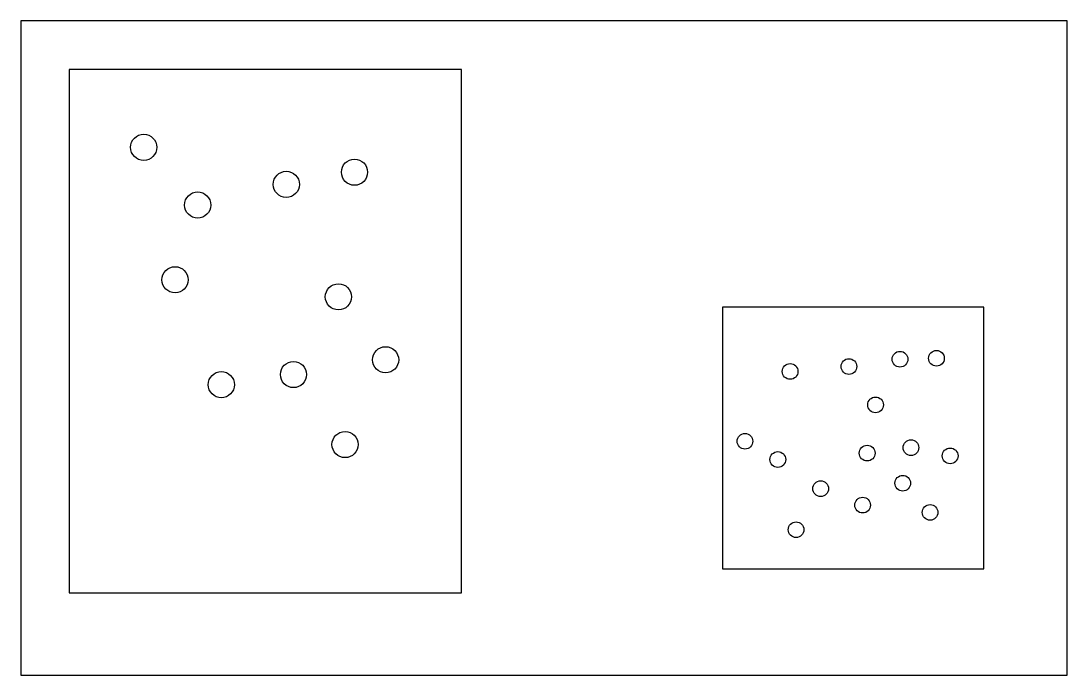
# Model space of a CAD drawing. Header units: millimetres. Extents: x 2266 to 42266, y 1681 to 26681.
import ezdxf

# ---------------------------------------------------------------- set-up
doc = ezdxf.new("R2010")
doc.units = ezdxf.units.MM
for name, color, linetype in [('교목', 7, 'Continuous'), ('녹지', 7, 'Continuous'), ('대지경계', 7, 'Continuous')]:
    doc.layers.add(name, color=color, linetype=linetype)

# ---------------------------------------------------------------- blocks, each defined once
blk = doc.blocks.new('느티나무')
at = {"layer": '대지경계'}
blk.add_circle((12667, 41706), 500, dxfattribs=at)
blk = doc.blocks.new('철쭉')
at = {"layer": '대지경계'}
blk.add_circle((0, 0), 300, dxfattribs=at)

msp = doc.modelspace()

# ---------------------------------------------------------------- linework, layer by layer
at = {"layer": '녹지'}
for points in [[(4107, 4821), (19107, 4821), (19107, 24821), (4107, 24821)], [(29087, 5738), (39087, 5738), (39087, 15738), (29087, 15738)]]:
    msp.add_lwpolyline(points, close=True, dxfattribs=at)
at = {"layer": '대지경계'}
msp.add_lwpolyline([(2266, 1681), (42266, 1681), (42266, 26681), (2266, 26681)], close=True, dxfattribs=at)

# ---------------------------------------------------------------- block references
at = {"layer": '교목'}
for name, p in [('느티나무', (-5707, -19855)), ('느티나무', (2353, -20807)), ('느티나무', (-255, -21273)), ('느티나무', (-3643, -22062)), ('느티나무', (-4509, -24918)), ('느티나무', (1737, -25570)), ('느티나무', (3542, -27976)), ('철쭉', (35877, 13752)), ('철쭉', (37272, 13787)), ('느티나무', (20, -28539)), ('철쭉', (33925, 13473)), ('느티나무', (-2738, -28927)), ('철쭉', (31676, 13284)), ('철쭉', (34942, 12007)), ('느티나무', (1992, -31215)), ('철쭉', (29950, 10616)), ('철쭉', (34622, 10163)), ('철쭉', (36296, 10372)), ('철쭉', (31206, 9919)), ('철쭉', (37795, 10058)), ('철쭉', (35982, 9013)), ('철쭉', (32844, 8804)), ('철쭉', (34448, 8176)), ('철쭉', (37028, 7898)), ('철쭉', (31903, 7236))]:
    msp.add_blockref(name, p, dxfattribs=at)

doc.saveas('drawing.dxf')
